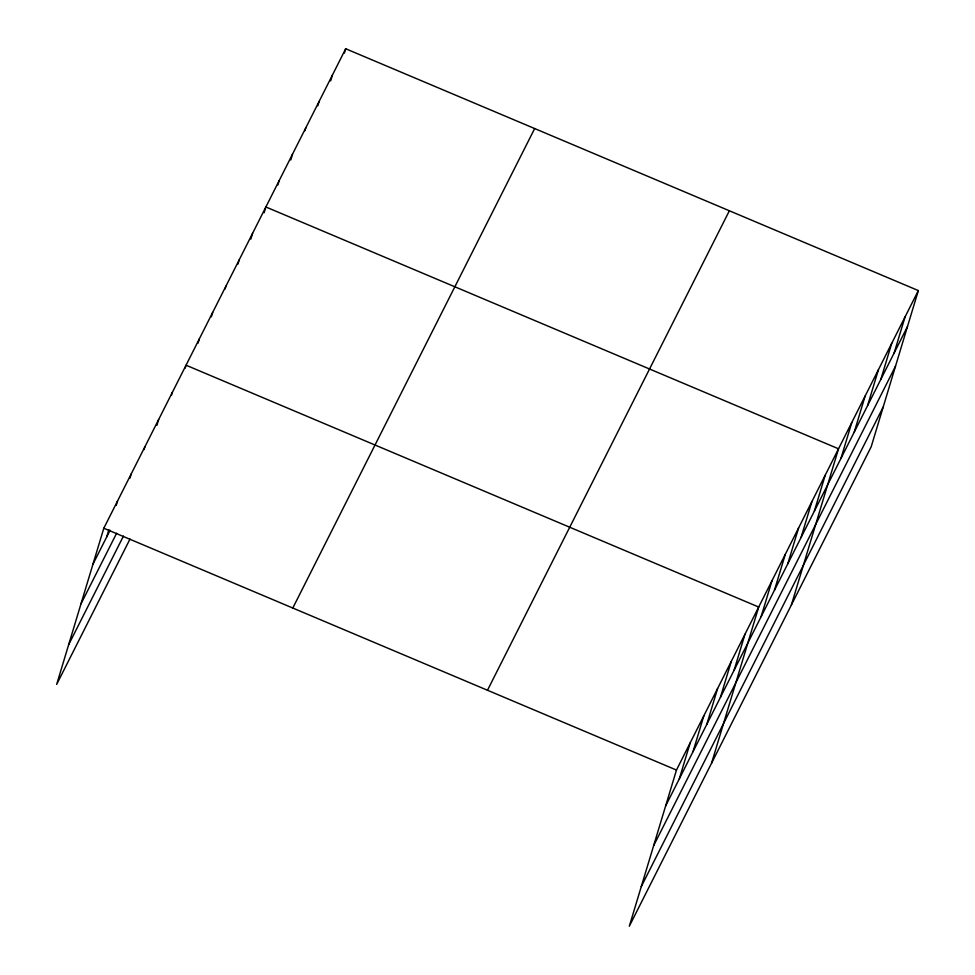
<?xml version="1.0" encoding="UTF-8"?>
<svg xmlns="http://www.w3.org/2000/svg" width="975" height="975" viewBox="0 0 975 975"><rect width="100%" height="100%" fill="white"/><g stroke="black" fill="none" stroke-linecap="round" stroke-linejoin="round"><path stroke-width="1.46" d="M918.34 290.574L676.467 770.055L629.302 926.25L871.187 446.769L918.34 290.574L345.698 48.75L103.813 528.231L56.66 684.426L129.992 539.065M106.665 537.018L108.834 529.827M116.22 505.379L117.524 501.065M129.931 478.213L131.223 473.899M144.068 449.597L144.934 446.721M156.902 425.307L158.645 419.555M171.478 395.253L172.343 392.377M185.189 368.087L186.054 365.211L758.696 607.035L711.543 763.23M198.059 343.151L199.363 338.837M211.356 316.778L212.66 312.463M225.091 288.966L225.968 286.102M237.961 264.042L239.265 259.728M250.831 239.107L252.574 233.354M264.14 212.733L265.87 206.98L838.524 448.805L791.371 605M277.875 184.921L279.179 180.607M290.745 159.985L292.476 154.233M304.919 130.735L305.784 127.871M317.789 105.812L319.093 101.498M330.659 80.876L332.39 75.124M344.394 53.064L345.698 48.75M679.319 778.842L690.166 742.889M693.018 751.664L703.877 715.711M706.729 724.498L717.588 688.545M720.44 697.32L731.287 661.379M734.138 670.154L744.997 634.201M761.146 616.614L772.005 580.661M774.455 590.241L785.314 554.288M787.763 563.867L798.61 527.914M801.06 537.493L811.919 501.54M814.369 511.119L825.216 475.178M840.974 458.384L851.821 422.431M854.271 432.01L865.13 396.057M867.579 405.637L878.438 369.683M880.876 379.263L891.735 343.31M894.185 352.889L905.044 316.948M92.966 564.184L110.09 530.229M80.986 603.866L116.622 533.227M68.64 644.755L123.459 536.067M292.793 608.034L534.666 128.554M487.488 690.251L729.373 210.771M665.608 806.008L907.493 326.528M653.628 845.691L895.513 366.198M641.282 886.568L883.167 407.087M103.813 528.231L676.467 770.055"/></g></svg>
